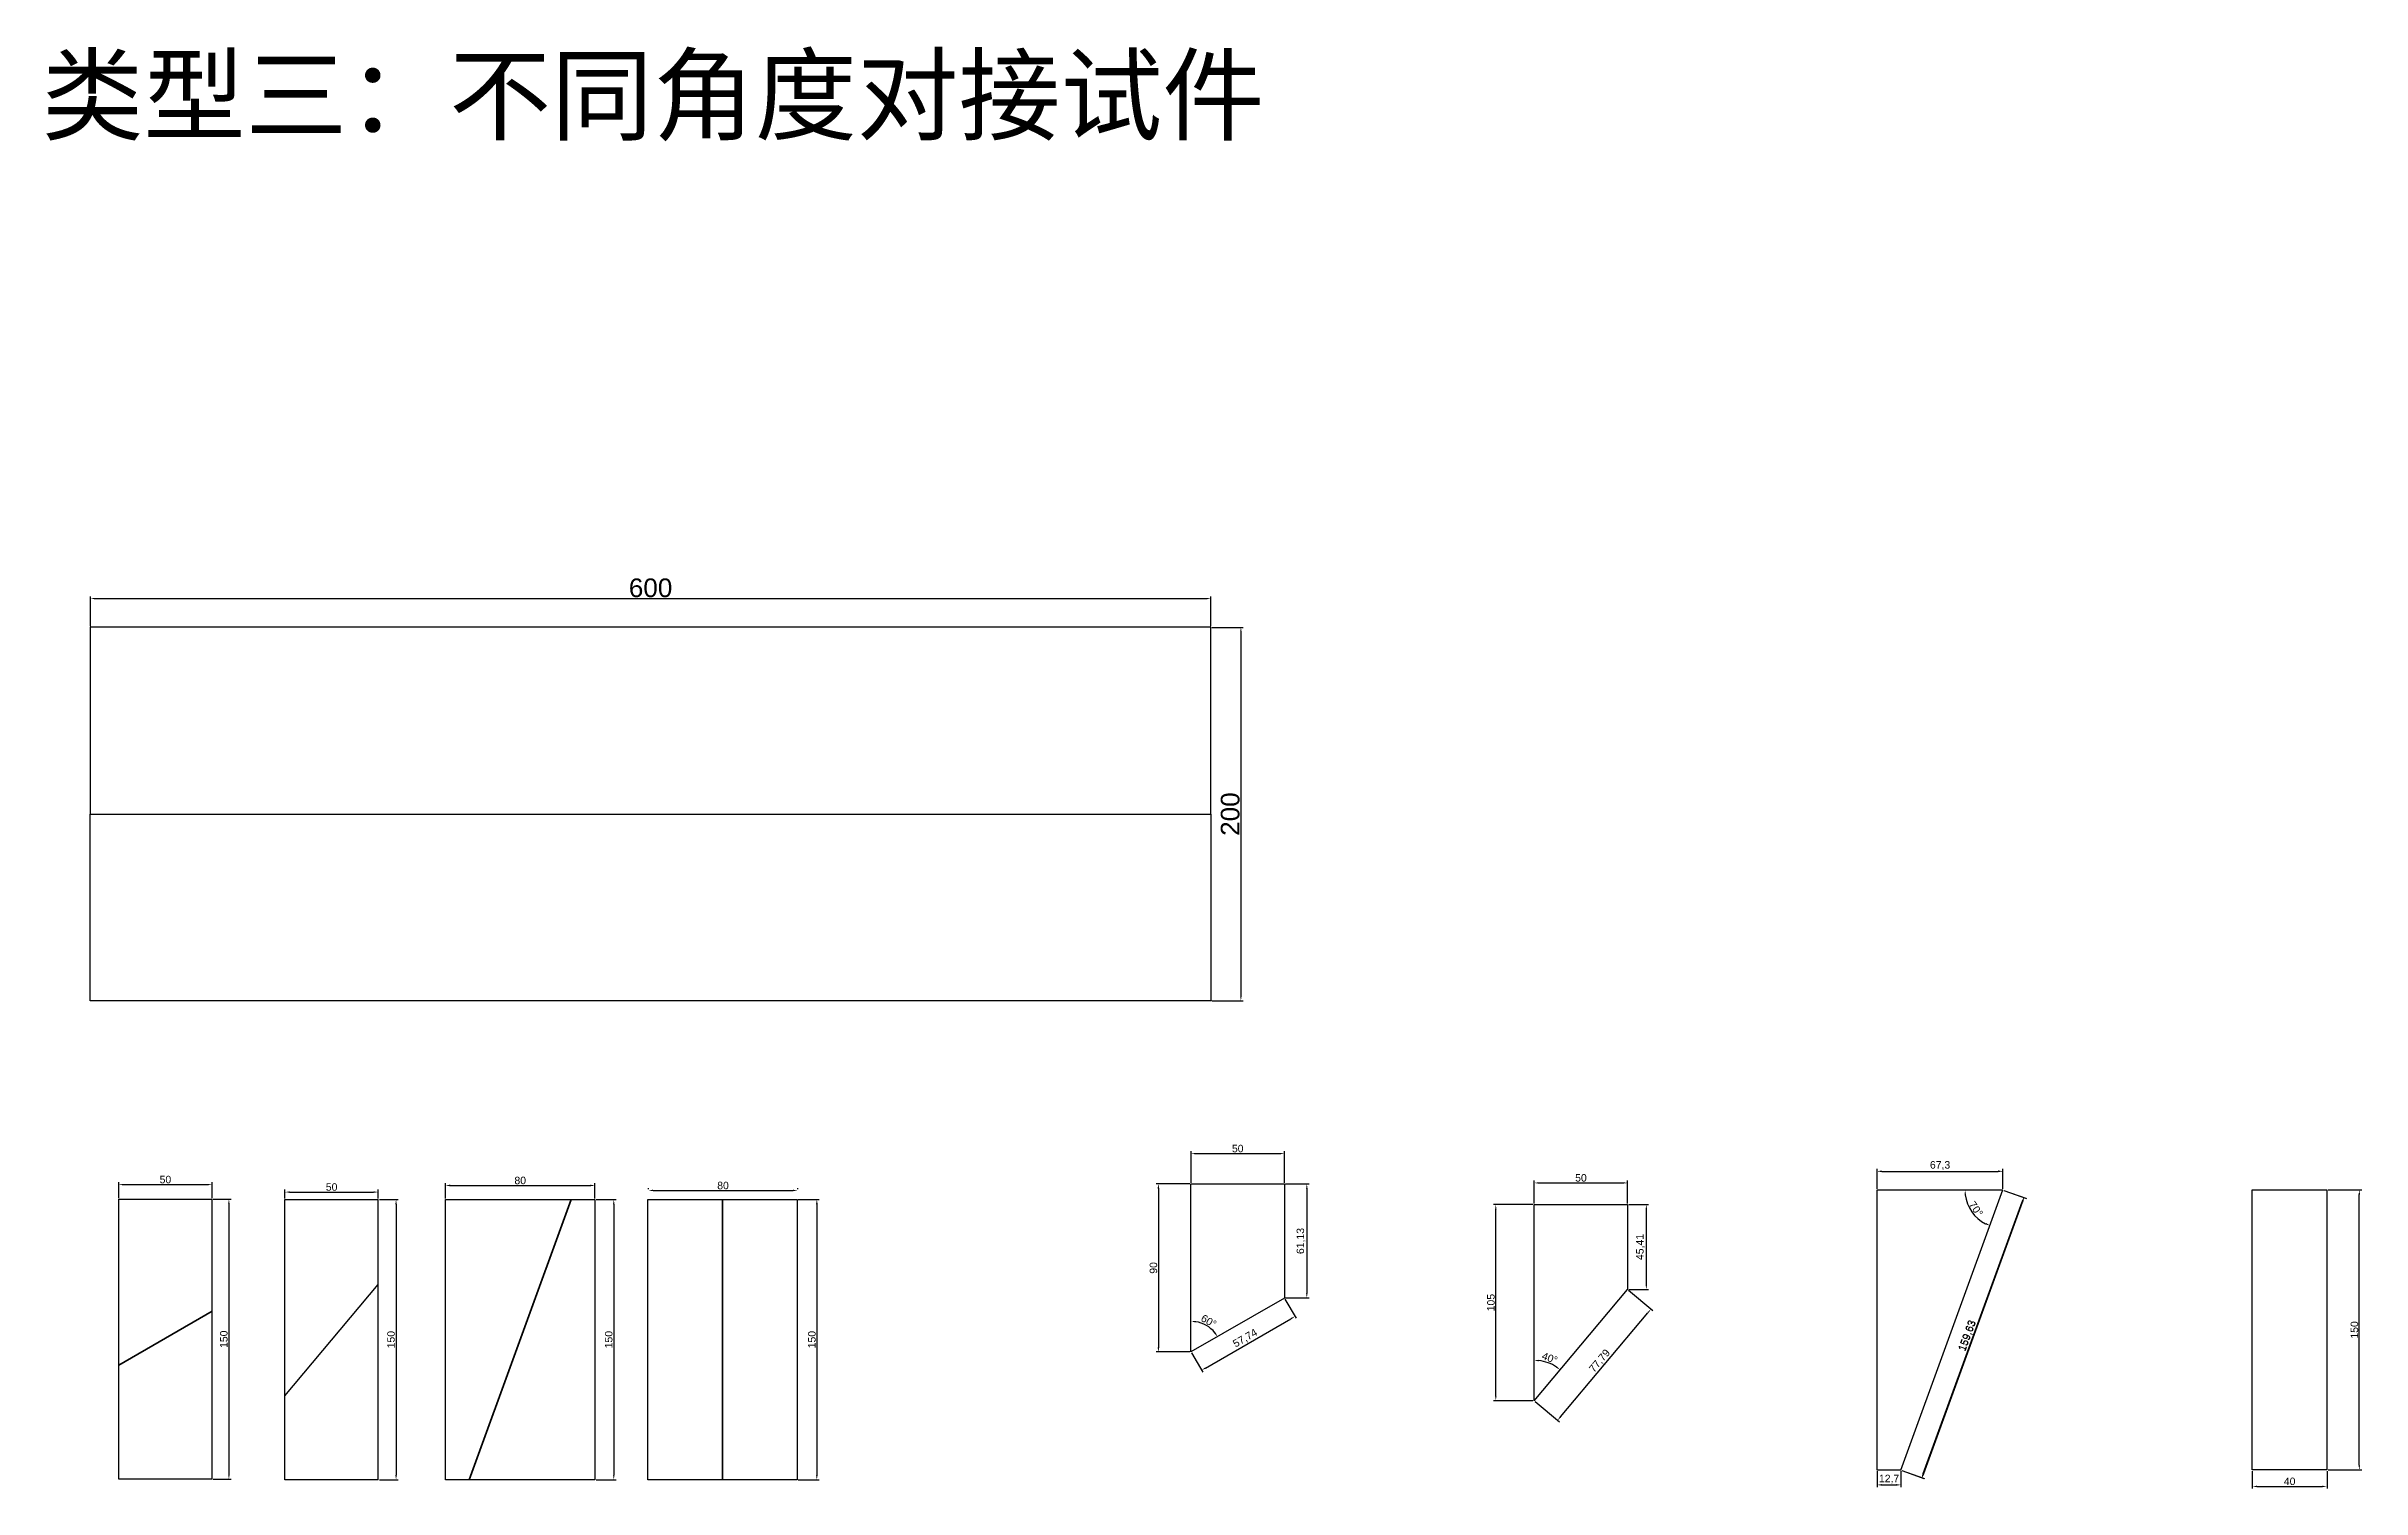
# Model space of a CAD drawing. Header units: millimetres. Extents: x 1213 to 10925, y 716 to 4379.
# Drawn here: x 9685 to 10925, y 2612 to 3384 of the extents above; entities that cross this region are included whole.
import ezdxf

# ---------------------------------------------------------------- set-up
doc = ezdxf.new("R2010")
doc.units = ezdxf.units.MM
doc.layers.add('尺寸标注', color=6, linetype='Continuous')
doc.layers.add('标号', color=4, linetype='Continuous')
doc.styles.get("Standard").update_dxf_attribs({"font": 'arial.ttf'})
doc.dimstyles.new('ISO-25-JHF', dxfattribs={"dimtxt": 10, "dimasz": 2.5, "dimexe": 1.25, "dimexo": 0.625, "dimtad": 1, "dimtxsty": 'Standard', "dimcen": 2.5, "dimadec": 0, "dimazin": 0, "dimtfac": 1, "dimtmove": 0, "dimatfit": 3, "dimfxl": 1, "dimarcsym": 0})
doc.dimstyles.new('ISO-25-old', dxfattribs={"dimtxt": 4, "dimasz": 2.5, "dimexe": 1.25, "dimexo": 0.625, "dimtad": 1, "dimtxsty": 'Standard', "dimcen": 2.5, "dimadec": 0, "dimazin": 0, "dimtfac": 1, "dimtmove": 0, "dimatfit": 3, "dimfxl": 1, "dimarcsym": 0})

# ---------------------------------------------------------------- blocks, each defined once
blk = doc.blocks.new('*D267')
at = {"layer": 'Defpoints', "color": 0, "transparency": 16777216}
for p in [(9723.5, 2767), (9773.5, 2774.8), (9773.5, 2767)]:
    blk.add_point(p, dxfattribs=at)
at = {"layer": '尺寸标注', "color": 0, "lineweight": -2, "transparency": 16777216}
for p, q in [((9723.5, 2767.6), (9723.5, 2776.1)), ((9726, 2774.8), (9771, 2774.8)), ((9773.5, 2767.6), (9773.5, 2776.1))]:
    blk.add_line(p, q, dxfattribs=at)
at = {"layer": '尺寸标注', "color": 0, "transparency": 16777216}
for points in [[(9726, 2775.2), (9726, 2774.4), (9723.5, 2774.8)], [(9771, 2775.2), (9771, 2774.4), (9773.5, 2774.8)]]:
    blk.add_solid(points, dxfattribs=at)
at = {"layer": '尺寸标注', "color": 0, "transparency": 16777216, "insert": (9748.5, 2777.5), "char_height": 4, "attachment_point": 5}
blk.add_mtext('50', dxfattribs=at)
blk = doc.blocks.new('*D268')
at = {"layer": 'Defpoints', "color": 0, "transparency": 16777216}
for p in [(9773.5, 2767), (9773.5, 2617), (9782.5, 2617)]:
    blk.add_point(p, dxfattribs=at)
at = {"layer": '尺寸标注', "color": 0, "lineweight": -2, "transparency": 16777216}
for p, q in [((9774.1, 2767), (9783.7, 2767)), ((9782.5, 2764.5), (9782.5, 2619.5)), ((9774.1, 2617), (9783.7, 2617))]:
    blk.add_line(p, q, dxfattribs=at)
at = {"layer": '尺寸标注', "color": 0, "transparency": 16777216}
for points in [[(9782.1, 2764.5), (9782.9, 2764.5), (9782.5, 2767)], [(9782.1, 2619.5), (9782.9, 2619.5), (9782.5, 2617)]]:
    blk.add_solid(points, dxfattribs=at)
at = {"layer": '尺寸标注', "color": 0, "transparency": 16777216, "insert": (9779.8, 2692), "char_height": 4, "attachment_point": 5, "rotation": 90}
blk.add_mtext('150', dxfattribs=at)
blk = doc.blocks.new('*D269')
at = {"layer": 'Defpoints', "color": 0, "transparency": 16777216}
for p in [(9812.5, 2766.8), (9862.5, 2770.8), (9862.5, 2766.8)]:
    blk.add_point(p, dxfattribs=at)
at = {"layer": '尺寸标注', "color": 0, "lineweight": -2, "transparency": 16777216}
for p, q in [((9812.5, 2767.4), (9812.5, 2772.1)), ((9815, 2770.8), (9860, 2770.8)), ((9862.5, 2767.4), (9862.5, 2772.1))]:
    blk.add_line(p, q, dxfattribs=at)
at = {"layer": '尺寸标注', "color": 0, "transparency": 16777216}
for points in [[(9815, 2771.2), (9815, 2770.4), (9812.5, 2770.8)], [(9860, 2771.2), (9860, 2770.4), (9862.5, 2770.8)]]:
    blk.add_solid(points, dxfattribs=at)
at = {"layer": '尺寸标注', "color": 0, "transparency": 16777216, "insert": (9837.5, 2773.5), "char_height": 4, "attachment_point": 5}
blk.add_mtext('50', dxfattribs=at)
blk = doc.blocks.new('*D270')
at = {"layer": 'Defpoints', "color": 0, "transparency": 16777216}
for p in [(9862.5, 2766.8), (9862.5, 2616.8), (9872, 2616.8)]:
    blk.add_point(p, dxfattribs=at)
at = {"layer": '尺寸标注', "color": 0, "lineweight": -2, "transparency": 16777216}
for p, q in [((9863.1, 2766.8), (9873.2, 2766.8)), ((9872, 2764.3), (9872, 2619.3)), ((9863.1, 2616.8), (9873.2, 2616.8))]:
    blk.add_line(p, q, dxfattribs=at)
at = {"layer": '尺寸标注', "color": 0, "transparency": 16777216}
for points in [[(9871.6, 2764.3), (9872.4, 2764.3), (9872, 2766.8)], [(9871.6, 2619.3), (9872.4, 2619.3), (9872, 2616.8)]]:
    blk.add_solid(points, dxfattribs=at)
at = {"layer": '尺寸标注', "color": 0, "transparency": 16777216, "insert": (9869.3, 2691.8), "char_height": 4, "attachment_point": 5, "rotation": 90}
blk.add_mtext('150', dxfattribs=at)
blk = doc.blocks.new('*D271')
at = {"layer": 'Defpoints', "color": 0, "transparency": 16777216}
for p in [(9898.5, 2766.8), (9978.5, 2774.3), (9978.5, 2766.8)]:
    blk.add_point(p, dxfattribs=at)
at = {"layer": '尺寸标注', "color": 0, "lineweight": -2, "transparency": 16777216}
for p, q in [((9898.5, 2767.4), (9898.5, 2775.6)), ((9901, 2774.3), (9976, 2774.3)), ((9978.5, 2767.4), (9978.5, 2775.6))]:
    blk.add_line(p, q, dxfattribs=at)
at = {"layer": '尺寸标注', "color": 0, "transparency": 16777216}
for points in [[(9901, 2774.8), (9901, 2773.9), (9898.5, 2774.3)], [(9976, 2774.8), (9976, 2773.9), (9978.5, 2774.3)]]:
    blk.add_solid(points, dxfattribs=at)
at = {"layer": '尺寸标注', "color": 0, "transparency": 16777216, "insert": (9938.5, 2777), "char_height": 4, "attachment_point": 5}
blk.add_mtext('80', dxfattribs=at)
blk = doc.blocks.new('*D272')
at = {"layer": 'Defpoints', "color": 0, "transparency": 16777216}
for p in [(9978.5, 2766.8), (9978.5, 2616.8), (9988.6, 2616.8)]:
    blk.add_point(p, dxfattribs=at)
at = {"layer": '尺寸标注', "color": 0, "lineweight": -2, "transparency": 16777216}
for p, q in [((9979.1, 2766.8), (9989.9, 2766.8)), ((9988.6, 2764.3), (9988.6, 2619.3)), ((9979.1, 2616.8), (9989.9, 2616.8))]:
    blk.add_line(p, q, dxfattribs=at)
at = {"layer": '尺寸标注', "color": 0, "transparency": 16777216}
for points in [[(9988.2, 2764.3), (9989, 2764.3), (9988.6, 2766.8)], [(9988.2, 2619.3), (9989, 2619.3), (9988.6, 2616.8)]]:
    blk.add_solid(points, dxfattribs=at)
at = {"layer": '尺寸标注', "color": 0, "transparency": 16777216, "insert": (9985.9, 2691.8), "char_height": 4, "attachment_point": 5, "rotation": 90}
blk.add_mtext('150', dxfattribs=at)
blk = doc.blocks.new('*D266')
at = {"layer": 'Defpoints', "color": 0, "transparency": 16777216}
for p in [(10007.1, 2771.7), (10087.1, 2771.7), (10087.1, 2771.7)]:
    blk.add_point(p, dxfattribs=at)
at = {"layer": '尺寸标注', "color": 0, "lineweight": -2, "transparency": 16777216}
for p, q in [((10007.1, 2772.3), (10007.1, 2772.9)), ((10009.6, 2771.7), (10084.6, 2771.7)), ((10087.1, 2772.3), (10087.1, 2772.9))]:
    blk.add_line(p, q, dxfattribs=at)
at = {"layer": '尺寸标注', "color": 0, "transparency": 16777216}
for points in [[(10009.6, 2772.1), (10009.6, 2771.3), (10007.1, 2771.7)], [(10084.6, 2772.1), (10084.6, 2771.3), (10087.1, 2771.7)]]:
    blk.add_solid(points, dxfattribs=at)
at = {"layer": '尺寸标注', "color": 0, "transparency": 16777216, "insert": (10047.1, 2774.3), "char_height": 4, "attachment_point": 5}
blk.add_mtext('80', dxfattribs=at)
blk = doc.blocks.new('*D273')
at = {"layer": 'Defpoints', "color": 0, "transparency": 16777216}
for p in [(10086.8, 2766.8), (10086.8, 2616.8), (10097.3, 2616.8)]:
    blk.add_point(p, dxfattribs=at)
at = {"layer": '尺寸标注', "color": 0, "lineweight": -2, "transparency": 16777216}
for p, q in [((10087.4, 2766.8), (10098.6, 2766.8)), ((10097.3, 2764.3), (10097.3, 2619.3)), ((10087.4, 2616.8), (10098.6, 2616.8))]:
    blk.add_line(p, q, dxfattribs=at)
at = {"layer": '尺寸标注', "color": 0, "transparency": 16777216}
for points in [[(10096.9, 2764.3), (10097.8, 2764.3), (10097.3, 2766.8)], [(10096.9, 2619.3), (10097.8, 2619.3), (10097.3, 2616.8)]]:
    blk.add_solid(points, dxfattribs=at)
at = {"layer": '尺寸标注', "color": 0, "transparency": 16777216, "insert": (10094.7, 2691.8), "char_height": 4, "attachment_point": 5, "rotation": 90}
blk.add_mtext('150', dxfattribs=at)
blk = doc.blocks.new('*D274')
at = {"layer": 'Defpoints', "color": 0, "transparency": 16777216}
for p in [(10308.3, 3088.6), (9708.3, 3073.2), (10308.3, 3073.2)]:
    blk.add_point(p, dxfattribs=at)
at = {"layer": '尺寸标注', "color": 0, "lineweight": -2, "transparency": 16777216}
for p, q in [((9708.3, 3073.8), (9708.3, 3089.8)), ((9710.8, 3088.6), (10305.8, 3088.6)), ((10308.3, 3073.8), (10308.3, 3089.8))]:
    blk.add_line(p, q, dxfattribs=at)
at = {"layer": '尺寸标注', "color": 0, "transparency": 16777216}
for points in [[(9710.8, 3089), (9710.8, 3088.2), (9708.3, 3088.6)], [(10305.8, 3089), (10305.8, 3088.2), (10308.3, 3088.6)]]:
    blk.add_solid(points, dxfattribs=at)
at = {"layer": '尺寸标注', "color": 0, "transparency": 16777216, "insert": (10008.3, 3094.3), "char_height": 10, "attachment_point": 5}
blk.add_mtext('600', dxfattribs=at)
blk = doc.blocks.new('*D275')
at = {"layer": 'Defpoints', "color": 0, "transparency": 16777216}
for p in [(10308.3, 3073.2), (10308.3, 2873.2), (10324.4, 2873.2)]:
    blk.add_point(p, dxfattribs=at)
at = {"layer": '尺寸标注', "color": 0, "lineweight": -2, "transparency": 16777216}
for p, q in [((10308.9, 3073.2), (10325.6, 3073.2)), ((10324.4, 3070.7), (10324.4, 2875.7)), ((10308.9, 2873.2), (10325.6, 2873.2))]:
    blk.add_line(p, q, dxfattribs=at)
at = {"layer": '尺寸标注', "color": 0, "transparency": 16777216}
for points in [[(10324, 3070.7), (10324.8, 3070.7), (10324.4, 3073.2)], [(10324, 2875.7), (10324.8, 2875.7), (10324.4, 2873.2)]]:
    blk.add_solid(points, dxfattribs=at)
at = {"layer": '尺寸标注', "color": 0, "transparency": 16777216, "insert": (10318.7, 2973.2), "char_height": 10, "attachment_point": 5, "rotation": 90}
blk.add_mtext('200', dxfattribs=at)
blk = doc.blocks.new('*D315')
at = {"layer": 'Defpoints', "color": 0, "transparency": 16777216}
for p in [(10866, 2622), (10906, 2622), (10906, 2613.2)]:
    blk.add_point(p, dxfattribs=at)
at = {"layer": '尺寸标注', "color": 0, "lineweight": -2, "transparency": 16777216}
for p, q in [((10866, 2621.4), (10866, 2612)), ((10906, 2621.4), (10906, 2612)), ((10868.5, 2613.2), (10903.5, 2613.2))]:
    blk.add_line(p, q, dxfattribs=at)
at = {"layer": '尺寸标注', "color": 0, "transparency": 16777216}
for points in [[(10868.5, 2613.6), (10868.5, 2612.8), (10866, 2613.2)], [(10903.5, 2613.6), (10903.5, 2612.8), (10906, 2613.2)]]:
    blk.add_solid(points, dxfattribs=at)
at = {"layer": '尺寸标注', "color": 0, "transparency": 16777216, "insert": (10886, 2615.9), "char_height": 4, "attachment_point": 5}
blk.add_mtext('40', dxfattribs=at)
blk = doc.blocks.new('*D316')
at = {"layer": 'Defpoints', "color": 0, "transparency": 16777216}
for p in [(10906, 2772), (10923.3, 2772), (10906, 2622)]:
    blk.add_point(p, dxfattribs=at)
at = {"layer": '尺寸标注', "color": 0, "lineweight": -2, "transparency": 16777216}
for p, q in [((10906.6, 2772), (10924.6, 2772)), ((10923.3, 2624.5), (10923.3, 2769.5)), ((10906.6, 2622), (10924.6, 2622))]:
    blk.add_line(p, q, dxfattribs=at)
at = {"layer": '尺寸标注', "color": 0, "transparency": 16777216}
for points in [[(10922.9, 2769.5), (10923.7, 2769.5), (10923.3, 2772)], [(10922.9, 2624.5), (10923.7, 2624.5), (10923.3, 2622)]]:
    blk.add_solid(points, dxfattribs=at)
at = {"layer": '尺寸标注', "color": 0, "transparency": 16777216, "insert": (10920.7, 2697), "char_height": 4, "attachment_point": 5, "rotation": 90}
blk.add_mtext('150', dxfattribs=at)
blk = doc.blocks.new('*D317')
at = {"layer": 'Defpoints', "color": 0, "transparency": 16777216}
for p in [(10297.7, 2775.2), (10280.2, 2685.2), (10297.7, 2685.2)]:
    blk.add_point(p, dxfattribs=at)
at = {"layer": '尺寸标注', "color": 0, "lineweight": -2, "transparency": 16777216}
for p, q in [((10297.1, 2775.2), (10279, 2775.2)), ((10280.2, 2772.7), (10280.2, 2687.7)), ((10297.1, 2685.2), (10279, 2685.2))]:
    blk.add_line(p, q, dxfattribs=at)
at = {"layer": '尺寸标注', "color": 0, "transparency": 16777216}
for points in [[(10279.8, 2772.7), (10280.7, 2772.7), (10280.2, 2775.2)], [(10279.8, 2687.7), (10280.7, 2687.7), (10280.2, 2685.2)]]:
    blk.add_solid(points, dxfattribs=at)
at = {"layer": '尺寸标注', "color": 0, "transparency": 16777216, "insert": (10277.6, 2730.2), "char_height": 4, "attachment_point": 5, "rotation": 90}
blk.add_mtext('90', dxfattribs=at)
blk = doc.blocks.new('*D318')
at = {"layer": 'Defpoints', "color": 0, "transparency": 16777216}
for p in [(10347.7, 2791.4), (10297.7, 2775.2), (10347.7, 2775.2)]:
    blk.add_point(p, dxfattribs=at)
at = {"layer": '尺寸标注', "color": 0, "lineweight": -2, "transparency": 16777216}
for p, q in [((10297.7, 2775.8), (10297.7, 2792.7)), ((10300.2, 2791.4), (10345.2, 2791.4)), ((10347.7, 2775.8), (10347.7, 2792.7))]:
    blk.add_line(p, q, dxfattribs=at)
at = {"layer": '尺寸标注', "color": 0, "transparency": 16777216}
for points in [[(10300.2, 2791.8), (10300.2, 2791), (10297.7, 2791.4)], [(10345.2, 2791.8), (10345.2, 2791), (10347.7, 2791.4)]]:
    blk.add_solid(points, dxfattribs=at)
at = {"layer": '尺寸标注', "color": 0, "transparency": 16777216, "insert": (10322.7, 2794.1), "char_height": 4, "attachment_point": 5}
blk.add_mtext('50', dxfattribs=at)
blk = doc.blocks.new('*D319')
at = {"layer": 'Defpoints', "color": 0, "transparency": 16777216}
for p in [(10460.9, 2764.1), (10481.5, 2764.1), (10481.5, 2659.1)]:
    blk.add_point(p, dxfattribs=at)
at = {"layer": '尺寸标注', "color": 0, "lineweight": -2, "transparency": 16777216}
for p, q in [((10480.8, 2764.1), (10459.7, 2764.1)), ((10460.9, 2661.6), (10460.9, 2761.6)), ((10480.8, 2659.1), (10459.7, 2659.1))]:
    blk.add_line(p, q, dxfattribs=at)
at = {"layer": '尺寸标注', "color": 0, "transparency": 16777216}
for points in [[(10460.5, 2761.6), (10461.3, 2761.6), (10460.9, 2764.1)], [(10460.5, 2661.6), (10461.3, 2661.6), (10460.9, 2659.1)]]:
    blk.add_solid(points, dxfattribs=at)
at = {"layer": '尺寸标注', "color": 0, "transparency": 16777216, "insert": (10458.3, 2711.6), "char_height": 4, "attachment_point": 5, "rotation": 90}
blk.add_mtext('105', dxfattribs=at)
blk = doc.blocks.new('*D320')
at = {"layer": 'Defpoints', "color": 0, "transparency": 16777216}
for p in [(10347.7, 2714.1), (10353.3, 2704.2), (10297.7, 2685.2)]:
    blk.add_point(p, dxfattribs=at)
at = {"layer": '尺寸标注', "color": 0, "lineweight": -2, "transparency": 16777216}
for p, q in [((10305.5, 2676.6), (10351.2, 2703)), ((10348, 2713.5), (10354, 2703.2)), ((10298, 2684.7), (10304, 2674.3))]:
    blk.add_line(p, q, dxfattribs=at)
at = {"layer": '尺寸标注', "color": 0, "transparency": 16777216}
for points in [[(10351, 2703.4), (10351.4, 2702.6), (10353.3, 2704.2)], [(10305.3, 2677), (10305.7, 2676.3), (10303.3, 2675.4)]]:
    blk.add_solid(points, dxfattribs=at)
at = {"layer": '尺寸标注', "color": 0, "transparency": 16777216, "insert": (10326.8, 2692.4), "char_height": 4, "attachment_point": 5, "rotation": 30}
blk.add_mtext('57,74', dxfattribs=at)
blk = doc.blocks.new('*D321')
at = {"layer": 'Defpoints', "color": 0, "transparency": 16777216}
for p in [(10347.7, 2775.2), (10347.7, 2714.1), (10359.7, 2714.1)]:
    blk.add_point(p, dxfattribs=at)
at = {"layer": '尺寸标注', "color": 0, "lineweight": -2, "transparency": 16777216}
for p, q in [((10348.3, 2775.2), (10360.9, 2775.2)), ((10359.7, 2772.7), (10359.7, 2716.6)), ((10348.3, 2714.1), (10360.9, 2714.1))]:
    blk.add_line(p, q, dxfattribs=at)
at = {"layer": '尺寸标注', "color": 0, "transparency": 16777216}
for points in [[(10359.3, 2772.7), (10360.1, 2772.7), (10359.7, 2775.2)], [(10359.3, 2716.6), (10360.1, 2716.6), (10359.7, 2714.1)]]:
    blk.add_solid(points, dxfattribs=at)
at = {"layer": '尺寸标注', "color": 0, "transparency": 16777216, "insert": (10356.6, 2744.6), "char_height": 4, "attachment_point": 5, "rotation": 90}
blk.add_mtext('61,13', dxfattribs=at)
blk = doc.blocks.new('*D322')
at = {"layer": 'Defpoints', "color": 0, "transparency": 16777216}
for p in [(10531.5, 2775.7), (10481.5, 2764.1), (10531.5, 2764.1)]:
    blk.add_point(p, dxfattribs=at)
at = {"layer": '尺寸标注', "color": 0, "lineweight": -2, "transparency": 16777216}
for p, q in [((10481.5, 2764.7), (10481.5, 2777)), ((10484, 2775.7), (10529, 2775.7)), ((10531.5, 2764.7), (10531.5, 2777))]:
    blk.add_line(p, q, dxfattribs=at)
at = {"layer": '尺寸标注', "color": 0, "transparency": 16777216}
for points in [[(10484, 2776.1), (10484, 2775.3), (10481.5, 2775.7)], [(10529, 2776.1), (10529, 2775.3), (10531.5, 2775.7)]]:
    blk.add_solid(points, dxfattribs=at)
at = {"layer": '尺寸标注', "color": 0, "transparency": 16777216, "insert": (10506.5, 2778.4), "char_height": 4, "attachment_point": 5}
blk.add_mtext('50', dxfattribs=at)
blk = doc.blocks.new('*D323')
at = {"layer": 'Defpoints', "color": 0, "transparency": 16777216}
for p in [(10481.5, 2764.1), (10531.5, 2718.7), (10491.2, 2678.4), (10481.5, 2659.1), (10481.5, 2659.1)]:
    blk.add_point(p, dxfattribs=at)
at = {"layer": '尺寸标注', "color": 0, "lineweight": -2, "transparency": 16777216}
blk.add_arc((10481.5, 2659.1), 21.6, 56.6318, 83.3682, dxfattribs=at)
at = {"layer": '尺寸标注', "color": 0, "transparency": 16777216}
for points in [[(10483.9, 2680.1), (10484, 2681), (10481.5, 2680.7)], [(10493.6, 2677.5), (10493.1, 2676.8), (10495.4, 2675.6)]]:
    blk.add_solid(points, dxfattribs=at)
at = {"layer": '尺寸标注', "color": 0, "transparency": 16777216, "insert": (10489.8, 2681.9), "char_height": 4, "attachment_point": 5, "rotation": 340}
blk.add_mtext('40°', dxfattribs=at)
blk = doc.blocks.new('*D324')
at = {"layer": 'Defpoints', "color": 0, "transparency": 16777216}
for p in [(10732.4, 2771.9), (10743.6, 2767.9), (10677.8, 2621.9)]:
    blk.add_point(p, dxfattribs=at)
at = {"layer": '尺寸标注', "color": 0, "lineweight": -2, "transparency": 16777216}
for p, q in [((10689.8, 2620.2), (10742.7, 2765.5)), ((10733, 2771.7), (10744.7, 2767.5)), ((10678.4, 2621.7), (10690.1, 2617.5))]:
    blk.add_line(p, q, dxfattribs=at)
at = {"layer": '尺寸标注', "color": 0, "transparency": 16777216}
for points in [[(10742.3, 2765.7), (10743.1, 2765.4), (10743.6, 2767.9)], [(10689.4, 2620.4), (10690.2, 2620.1), (10689, 2617.9)]]:
    blk.add_solid(points, dxfattribs=at)
at = {"layer": '尺寸标注', "color": 0, "transparency": 16777216, "insert": (10713.4, 2693.9), "char_height": 4, "attachment_point": 5, "rotation": 70}
blk.add_mtext('159,63', dxfattribs=at)
blk = doc.blocks.new('*D325')
at = {"layer": 'Defpoints', "color": 0, "transparency": 16777216}
for p in [(10665.1, 2621.9), (10677.8, 2621.9), (10677.8, 2614)]:
    blk.add_point(p, dxfattribs=at)
at = {"layer": '尺寸标注', "color": 0, "lineweight": -2, "transparency": 16777216}
for p, q in [((10665.1, 2621.3), (10665.1, 2612.8)), ((10677.8, 2621.3), (10677.8, 2612.8)), ((10667.6, 2614), (10675.3, 2614))]:
    blk.add_line(p, q, dxfattribs=at)
at = {"layer": '尺寸标注', "color": 0, "transparency": 16777216}
for points in [[(10667.6, 2614.5), (10667.6, 2613.6), (10665.1, 2614)], [(10675.3, 2614.5), (10675.3, 2613.6), (10677.8, 2614)]]:
    blk.add_solid(points, dxfattribs=at)
at = {"layer": '尺寸标注', "color": 0, "transparency": 16777216, "insert": (10671.5, 2617.1), "char_height": 4, "attachment_point": 5}
blk.add_mtext('12,7', dxfattribs=at)
blk = doc.blocks.new('*D326')
at = {"layer": 'Defpoints', "color": 0, "transparency": 16777216}
for p in [(10732.4, 2771.9), (10743.8, 2767.8), (10677.8, 2621.9)]:
    blk.add_point(p, dxfattribs=at)
at = {"layer": '尺寸标注', "color": 0, "lineweight": -2, "transparency": 16777216}
for p, q in [((10690.1, 2620.1), (10743, 2765.4)), ((10733, 2771.7), (10745, 2767.4)), ((10678.4, 2621.7), (10690.4, 2617.4))]:
    blk.add_line(p, q, dxfattribs=at)
at = {"layer": '尺寸标注', "color": 0, "transparency": 16777216}
for points in [[(10742.6, 2765.6), (10743.4, 2765.3), (10743.8, 2767.8)], [(10689.7, 2620.3), (10690.5, 2620), (10689.2, 2617.8)]]:
    blk.add_solid(points, dxfattribs=at)
at = {"layer": '尺寸标注', "color": 0, "transparency": 16777216, "insert": (10713.7, 2693.8), "char_height": 4, "attachment_point": 5, "rotation": 70}
blk.add_mtext('159,63', dxfattribs=at)
blk = doc.blocks.new('*D327')
at = {"layer": 'Defpoints', "color": 0, "transparency": 16777216}
for p in [(10665.1, 2771.9), (10732.4, 2771.9), (10732.4, 2771.9), (10713.8, 2763.9), (10677.8, 2621.9)]:
    blk.add_point(p, dxfattribs=at)
at = {"layer": '尺寸标注', "color": 0, "lineweight": -2, "transparency": 16777216}
blk.add_arc((10732.4, 2771.9), 20.3, 187.0764, 242.9236, dxfattribs=at)
at = {"layer": '尺寸标注', "color": 0, "transparency": 16777216}
for points in [[(10711.9, 2769.4), (10712.7, 2769.5), (10712.2, 2771.9)], [(10723.4, 2754.3), (10723, 2753.5), (10725.5, 2752.9)]]:
    blk.add_solid(points, dxfattribs=at)
at = {"layer": '尺寸标注', "color": 0, "transparency": 16777216, "insert": (10718, 2761.8), "char_height": 4, "attachment_point": 5, "rotation": 305}
blk.add_mtext('70°', dxfattribs=at)
blk = doc.blocks.new('*D312')
at = {"layer": 'Defpoints', "color": 0, "transparency": 16777216}
for p in [(10732.4, 2781.9), (10665.1, 2771.9), (10732.4, 2771.9)]:
    blk.add_point(p, dxfattribs=at)
at = {"layer": '尺寸标注', "color": 0, "lineweight": -2, "transparency": 16777216}
for p, q in [((10665.1, 2772.6), (10665.1, 2783.2)), ((10667.6, 2781.9), (10729.9, 2781.9)), ((10732.4, 2772.6), (10732.4, 2783.2))]:
    blk.add_line(p, q, dxfattribs=at)
at = {"layer": '尺寸标注', "color": 0, "transparency": 16777216}
for points in [[(10667.6, 2782.4), (10667.6, 2781.5), (10665.1, 2781.9)], [(10729.9, 2782.4), (10729.9, 2781.5), (10732.4, 2781.9)]]:
    blk.add_solid(points, dxfattribs=at)
at = {"layer": '尺寸标注', "color": 0, "transparency": 16777216, "insert": (10698.8, 2785), "char_height": 4, "attachment_point": 5}
blk.add_mtext('67,3', dxfattribs=at)
blk = doc.blocks.new('*D328')
at = {"layer": 'Defpoints', "color": 0, "transparency": 16777216}
for p in [(10297.7, 2775.2), (10347.7, 2714.1), (10308.2, 2697.7), (10297.7, 2685.2), (10297.7, 2685.2)]:
    blk.add_point(p, dxfattribs=at)
at = {"layer": '尺寸标注', "color": 0, "lineweight": -2, "transparency": 16777216}
blk.add_arc((10297.7, 2685.2), 16.4, 38.7543, 81.2457, dxfattribs=at)
at = {"layer": '尺寸标注', "color": 0, "transparency": 16777216}
for points in [[(10300.1, 2701), (10300.2, 2701.8), (10297.7, 2701.6)], [(10310.8, 2695.7), (10310.1, 2695.2), (10311.9, 2693.4)]]:
    blk.add_solid(points, dxfattribs=at)
at = {"layer": '尺寸标注', "color": 0, "transparency": 16777216, "insert": (10307.2, 2701.7), "char_height": 4, "attachment_point": 5, "rotation": 330}
blk.add_mtext('60°', dxfattribs=at)
blk = doc.blocks.new('*D313')
at = {"layer": 'Defpoints', "color": 0, "transparency": 16777216}
for p in [(10531.5, 2764.1), (10531.5, 2718.7), (10541.5, 2718.7)]:
    blk.add_point(p, dxfattribs=at)
at = {"layer": '尺寸标注', "color": 0, "lineweight": -2, "transparency": 16777216}
for p, q in [((10532.1, 2764.1), (10542.7, 2764.1)), ((10541.5, 2761.6), (10541.5, 2721.2)), ((10532.1, 2718.7), (10542.7, 2718.7))]:
    blk.add_line(p, q, dxfattribs=at)
at = {"layer": '尺寸标注', "color": 0, "transparency": 16777216}
for points in [[(10541.1, 2761.6), (10541.9, 2761.6), (10541.5, 2764.1)], [(10541.1, 2721.2), (10541.9, 2721.2), (10541.5, 2718.7)]]:
    blk.add_solid(points, dxfattribs=at)
at = {"layer": '尺寸标注', "color": 0, "transparency": 16777216, "insert": (10538.4, 2741.4), "char_height": 4, "attachment_point": 5, "rotation": 90}
blk.add_mtext('45,41', dxfattribs=at)
blk = doc.blocks.new('*D314')
at = {"layer": 'Defpoints', "color": 0, "transparency": 16777216}
for p in [(10531.5, 2718.7), (10544, 2708.2), (10481.5, 2659.1)]:
    blk.add_point(p, dxfattribs=at)
at = {"layer": '尺寸标注', "color": 0, "lineweight": -2, "transparency": 16777216}
for p, q in [((10532, 2718.3), (10545, 2707.4)), ((10495.6, 2650.5), (10542.4, 2706.2)), ((10482, 2658.7), (10495, 2647.8))]:
    blk.add_line(p, q, dxfattribs=at)
at = {"layer": '尺寸标注', "color": 0, "transparency": 16777216}
for points in [[(10542.1, 2706.5), (10542.7, 2706), (10544, 2708.2)], [(10495.3, 2650.8), (10495.9, 2650.2), (10494, 2648.6)]]:
    blk.add_solid(points, dxfattribs=at)
at = {"layer": '尺寸标注', "color": 0, "transparency": 16777216, "insert": (10516.7, 2680.3), "char_height": 4, "attachment_point": 5, "rotation": 50}
blk.add_mtext('77,79', dxfattribs=at)

msp = doc.modelspace()

# ---------------------------------------------------------------- linework, layer by layer
for p, q in [((9708.291, 3073.213), (9708.291, 2973.213)), ((10308.291, 3073.213), (9708.291, 3073.213)), ((10308.291, 2973.213), (10308.291, 3073.213)), ((9708.291, 2873.213), (9708.291, 2973.213)), ((10308.291, 2973.213), (10308.291, 2873.213)), ((10308.291, 2873.213), (9708.291, 2873.213)), ((9723.52, 2766.99), (9773.52, 2766.99)), ((9723.52, 2616.99), (9723.52, 2766.99)), ((9773.52, 2616.99), (9773.52, 2766.99)), ((9812.495, 2766.767), (9862.495, 2766.767)), ((9812.495, 2616.767), (9812.495, 2766.767)), ((9862.495, 2616.767), (9862.495, 2766.767)), ((9898.497, 2766.767), (9978.497, 2766.767)), ((9898.497, 2616.767), (9898.497, 2766.767)), ((9978.497, 2766.767), (9978.497, 2616.767)), ((10006.818, 2766.767), (10046.818, 2766.767)), ((10006.818, 2616.767), (10006.818, 2766.767)), ((10046.818, 2766.767), (10086.818, 2766.767)), ((10086.818, 2766.767), (10086.818, 2616.767)), ((10677.828, 2621.936), (10732.424, 2771.936)), ((10481.475, 2659.084), (10531.475, 2718.672)), ((9773.52, 2616.99), (9723.52, 2616.99)), ((9862.495, 2616.767), (9812.495, 2616.767)), ((9978.497, 2616.767), (9898.497, 2616.767)), ((10046.818, 2616.767), (10006.818, 2616.767)), ((10086.818, 2616.767), (10046.818, 2616.767))]:
    msp.add_line(p, q)
at = {"lineweight": 30}
for p, q in [((9708.291, 2973.213), (10308.291, 2973.213)), ((10046.818, 2766.767), (10046.818, 2616.767)), ((10046.818, 2616.767), (10046.818, 2766.767)), ((9812.495, 2661.767), (9862.495, 2721.354))]:
    msp.add_line(p, q, dxfattribs=at)
at = {"lineweight": 35}
for p, q in [((9911.199, 2616.767), (9965.795, 2766.767)), ((9773.52, 2706.999), (9723.52, 2678.131))]:
    msp.add_line(p, q, dxfattribs=at)
for points in [[(10297.68, 2685.197), (10297.68, 2775.197), (10347.68, 2775.197), (10347.68, 2714.064), (10297.68, 2685.197)], [(10677.828, 2621.936), (10665.126, 2621.936), (10665.126, 2771.936), (10732.424, 2771.936)], [(10481.475, 2659.084), (10481.475, 2764.084), (10531.475, 2764.084), (10531.475, 2718.672)]]:
    msp.add_lwpolyline(points)
msp.add_lwpolyline([(10865.976, 2772.04), (10905.976, 2772.04), (10905.976, 2622.04), (10865.976, 2622.04)], close=True)

# ---------------------------------------------------------------- texts
at = {"layer": '标号', "insert": (9682.21, 3333.421), "char_height": 40, "attachment_point": 7}
msp.add_mtext_dynamic_manual_height_columns('{\\fSimSun|b0|i0|c134|p2;类型三：不同角度对接试件}', width=1605.41615, gutter_width=12.5, heights=[52.667], dxfattribs=at)

# ---------------------------------------------------------------- dimensions: what is measured, and where the dimension line sits
at = {"layer": '尺寸标注'}
for p1, p2, distance, dimstyle, picture, middle in [((9708.291, 3073.213), (10308.291, 3073.213), 15.376, 'ISO-25-JHF', '*D274', (10008.291, 3094.319)), ((10308.291, 3073.213), (10308.291, 2873.213), 16.093, 'ISO-25-JHF', '*D275', (10318.654, 2973.213)), ((9723.52, 2766.99), (9773.52, 2766.99), 7.842, 'ISO-25-old', '*D267', (9748.52, 2777.499)), ((9898.497, 2766.767), (9978.497, 2766.767), 7.569, 'ISO-25-old', '*D271', (9938.497, 2777.003)), ((10665.126, 2771.936), (10732.424, 2771.936), 10, 'ISO-25-old', '*D312', (10698.775, 2784.965)), ((9773.52, 2766.99), (9773.52, 2616.99), 8.959, 'ISO-25-old', '*D268', (9779.812, 2691.99)), ((9812.495, 2766.767), (9862.495, 2766.767), 4.065, 'ISO-25-old', '*D269', (9837.495, 2773.499)), ((9862.495, 2766.767), (9862.495, 2616.767), 9.5, 'ISO-25-old', '*D270', (9869.328, 2691.767)), ((9978.497, 2766.767), (9978.497, 2616.767), 10.105, 'ISO-25-old', '*D272', (9985.935, 2691.767)), ((10007.065, 2771.681), (10087.065, 2771.681), 0, 'ISO-25-old', '*D266', (10047.065, 2774.348)), ((10086.818, 2766.767), (10086.818, 2616.767), 10.521, 'ISO-25-old', '*D273', (10094.672, 2691.767)), ((10347.68, 2775.197), (10347.68, 2714.064), 11.99, 'ISO-25-old', '*D321', (10356.641, 2744.631)), ((10677.828, 2621.936), (10732.424, 2771.936), -11.842, 'ISO-25-old', '*D324', (10713.408, 2693.922)), ((10677.828, 2621.936), (10732.424, 2771.936), -12.129, 'ISO-25-old', '*D326', (10713.677, 2693.823)), ((10531.475, 2764.084), (10531.475, 2718.672), 10, 'ISO-25-old', '*D313', (10538.446, 2741.378)), ((10481.475, 2659.084), (10531.475, 2718.672), -16.35, 'ISO-25-old', '*D314', (10516.679, 2680.316)), ((10297.6801, 2685.197), (10347.6801, 2714.0645), -11.3385, 'ISO-25-old', '*D320', (10326.839, 2692.4272)), ((10665.126, 2621.936), (10677.828, 2621.936), -7.887, 'ISO-25-old', '*D325', (10671.477, 2617.078))]:
    dim = msp.add_aligned_dim(p1=p1, p2=p2, distance=distance, dimstyle=dimstyle, dxfattribs=at)
    dim.commit()
    dim.dimension.update_dxf_attribs({"geometry": picture, "text_midpoint": middle})
for base, p1, p2, picture, middle in [((10347.68, 2791.402), (10297.68, 2775.197), (10347.68, 2775.197), '*D318', (10322.68, 2794.07)), ((10905.976, 2613.229), (10865.976, 2622.04), (10905.976, 2622.04), '*D315', (10885.976, 2615.896))]:
    dim = msp.add_linear_dim(base=base, p1=p1, p2=p2, dimstyle='ISO-25-old', dxfattribs=at)
    dim.commit()
    dim.dimension.update_dxf_attribs({"geometry": picture, "text_midpoint": middle})
dim = msp.add_linear_dim(base=(10531.475, 2775.718), p1=(10481.475, 2764.084), p2=(10531.475, 2764.084), angle=0, dimstyle='ISO-25-old', dxfattribs=at)
dim.commit()
dim.dimension.update_dxf_attribs({"geometry": '*D322', "text_midpoint": (10506.475, 2775.718), "dimtype": 161})
for base, p1, p2, picture, middle in [((10280.248, 2685.197), (10297.68, 2775.197), (10297.68, 2685.197), '*D317', (10277.581, 2730.197)), ((10923.321, 2772.04), (10905.976, 2622.04), (10905.976, 2772.04), '*D316', (10920.653, 2697.04)), ((10460.921, 2764.084), (10481.475, 2659.084), (10481.475, 2764.084), '*D319', (10458.254, 2711.584))]:
    dim = msp.add_linear_dim(base=base, p1=p1, p2=p2, angle=90, dimstyle='ISO-25-old', dxfattribs=at)
    dim.commit()
    dim.dimension.update_dxf_attribs({"geometry": picture, "text_midpoint": middle})
for base, line1, line2, picture, middle in [((10308.208, 2697.743), ((10347.68, 2714.064), (10297.68, 2685.197)), ((10297.68, 2685.197), (10297.68, 2775.197)), '*D328', (10307.203, 2701.691)), ((10713.826, 2763.913), ((10665.126, 2771.936), (10732.424, 2771.936)), ((10677.828, 2621.936), (10732.424, 2771.936)), '*D327', (10718.017, 2761.848)), ((10491.174, 2678.397), ((10481.475, 2659.084), (10481.475, 2764.084)), ((10481.475, 2659.084), (10531.475, 2718.672)), '*D323', (10489.778, 2681.899))]:
    dim = msp.add_angular_dim_2l(base=base, line1=line1, line2=line2, dimstyle='ISO-25-old', dxfattribs=at)
    dim.commit()
    dim.dimension.update_dxf_attribs({"geometry": picture, "text_midpoint": middle})

doc.saveas('drawing.dxf')
